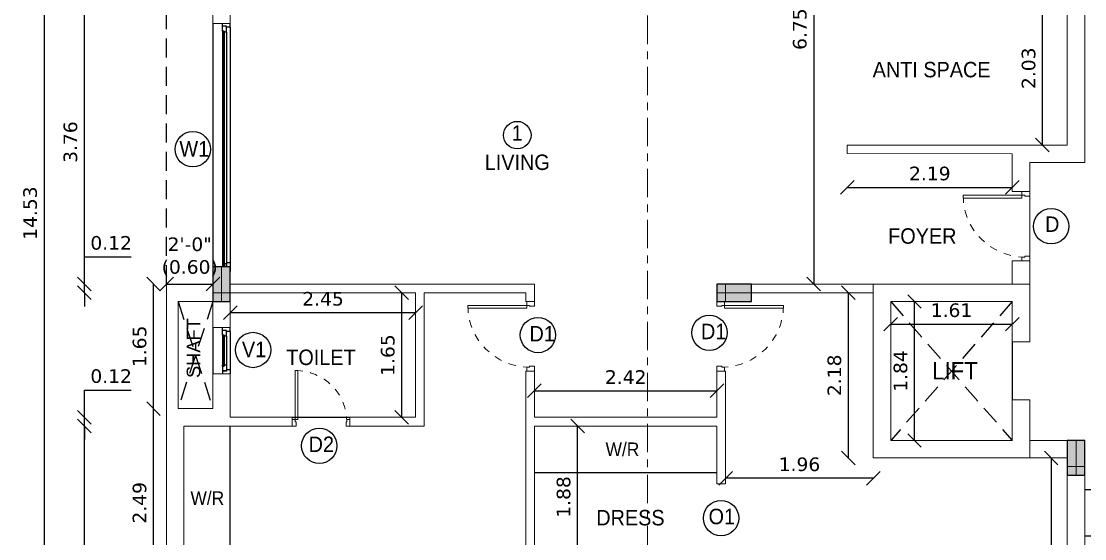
# Model space of a CAD drawing. Header units: metres. Extents: x 927 to 1109, y 805 to 891.
# Drawn here: x 1028.71 to 1042.79, y 828.85 to 835.7 of the extents above; entities that cross this region are included whole.
import ezdxf
from ezdxf.enums import TextEntityAlignment as Align

# ---------------------------------------------------------------- set-up
doc = ezdxf.new("R2010")
doc.units = ezdxf.units.M
doc.header["$MEASUREMENT"] = 0
doc.header["$PDMODE"] = 2
doc.header["$PDSIZE"] = 50
doc.linetypes.add('CENTER', pattern=[2, 1.25, -0.25, 0.25, -0.25])
doc.linetypes.add('HIDDEN', pattern=[0.375, 0.25, -0.125])
doc.layers.get('0').update_dxf_attribs({"lineweight": 0})
doc.layers.get('Defpoints').update_dxf_attribs({"lineweight": 0})
for name, color, linetype in [('ABOVE', 250, 'HIDDEN'), ('col hat', 254, 'Continuous'), ('COLUMN', 2, 'Continuous'), ('F.COL', 5, 'Continuous'), ('I-FURN-SANITARY', 14, 'Continuous'), ('LEVEL', 40, 'Continuous'), ('ROOM TEXT SCH', 7, 'Continuous'), ('STEPS', 250, 'Continuous'), ('WIN TEXT', 7, 'Continuous'), ('window', 252, 'Continuous')]:
    doc.layers.add(name, color=color, linetype=linetype)
for name, color, linetype, lineweight in [('DOOR', 8, 'Continuous', 0), ('ED', 30, 'Continuous', 0), ('ROOM TEXT', 7, 'Continuous', 0), ('SECLINE', 2, 'CENTER', 0), ('wall', 7, 'Continuous', 0)]:
    doc.layers.add(name, color=color, linetype=linetype, lineweight=lineweight)
doc.styles.get("Standard").update_dxf_attribs({"font": 'verdana.ttf', "height": 0.18})
doc.styles.add('UATEXT', font='GOTHIC.TTF')
doc.styles.add('USA TEXT', font='GOTHIC.TTF', dxfattribs={"width": 0.8})
doc.dimstyles.new('ED', dxfattribs={"dimscale": 0, "dimtxt": 0.18, "dimasz": 0.18, "dimexe": 0, "dimexo": 0, "dimgap": 0.09, "dimtad": 1, "dimtoh": 1, "dimzin": 3, "dimdsep": 46, "dimtxsty": 'Standard', "dimblk": 'OBLIQUE', "dimcen": 0.09, "dimse1": 1, "dimse2": 1, "dimclrd": 251, "dimclrt": 30, "dimadec": 0, "dimazin": 0, "dimtfac": 1, "dimtmove": 0, "dimatfit": 3, "dimldrblk": 'ARCHTICK', "dimfxl": 1, "dimtolj": 1, "dimtzin": 0, "dimarcsym": 0})

# ---------------------------------------------------------------- blocks, each defined once
blk = doc.blocks.new('door 3')
at = {"layer": 'DOOR', "color": 252}
for p, q in [((0, 36), (0, 33.54)), ((0, 33.54), (2.5, 33.54)), ((2.5, 34.04), (4, 34.04)), ((2.5, 34.04), (2.5, 33.54)), ((4, 36), (4, 34.04)), ((0, 2.5), (0, 0)), ((0, 2.5), (2.5, 2.5)), ((2.5, 2.5), (2.5, 2)), ((2.5, 2), (4, 2)), ((4, 2), (4, 0))]:
    blk.add_line(p, q, dxfattribs=at)
at = {"layer": 'DOOR'}
blk.add_lwpolyline([(34.54, 2), (4, 2), (4, 3.5), (34.54, 3.5)], close=True, dxfattribs=at)
at = {"layer": 'DOOR', "color": 233, "linetype": 'HIDDEN'}
blk.add_arc((2.5, 2), 32.03, 0, 90, dxfattribs=at)
blk = doc.blocks.new('VEN')
at = {"layer": 'window', "color": 252}
for p, q in [((-4, 10.53), (-4, 12)), ((0, 10), (0, 12)), ((-1.97, 10.53), (-4, 10.53)), ((-2, 10.5), (-4, 10.5)), ((-4, 8.02), (-4, 10.5)), ((-3.23, 8.02), (-4, 8.02)), ((-3.5, 8), (-4, 8)), ((-4, 8), (-4, 7.5)), ((-3.5, 7.5), (-4, 7.5)), ((-3.5, 7.5), (-3.5, 8)), ((-3.23, 8.02), (-3.23, 7.5)), ((-2, 7.5), (-3.23, 7.5)), ((-2, 7.5), (-2, 10.5)), ((-1.97, 10), (-1.97, 10.53)), ((0, 10), (-1.97, 10)), ((0, 10), (0, -10)), ((-3.5, -7.5), (-4, -7.5)), ((-4, -8), (-4, -7.5)), ((-3.5, -8), (-4, -8)), ((-4, -8.02), (-4, -10.5)), ((-3.23, -8.02), (-4, -8.02)), ((-2, -10.5), (-4, -10.5)), ((-4, -10.53), (-4, -12)), ((-1.97, -10.53), (-4, -10.53)), ((-3.5, -7.5), (-3.5, -8)), ((-3.49, -8), (-3.25, -8)), ((-2, -7.5), (-3.23, -7.5)), ((-3.23, -8.02), (-3.23, -7.5)), ((-2, -7.5), (-2, -10.5)), ((0, -10), (-1.97, -10)), ((-1.97, -10), (-1.97, -10.53)), ((0, -10), (0, -12))]:
    blk.add_line(p, q, dxfattribs=at)
at = {"layer": 'window', "color": 250}
for p, q in [((-4, 7.5), (-4, -7.5)), ((-2, 7.5), (-2, -7.5))]:
    blk.add_line(p, q, dxfattribs=at)
at = {"layer": 'window', "color": 4}
for p, q in [((-3.49, 8), (-3.49, -8)), ((-3.49, 8), (-3.25, 8)), ((-3.25, 8), (-3.25, -8))]:
    blk.add_line(p, q, dxfattribs=at)
blk = doc.blocks.new('A$C2E3D07F4')
at = {"layer": 'col hat'}
h = blk.add_hatch(color=256, dxfattribs=at)
h.paths.add_polyline_path([(-4.5, 0), (-9, 0), (-9, -4.5), (-4.5, -4.5)])
h.paths.add_polyline_path([(-4.5, -4.5), (0, -4.5), (0, 0), (-4.5, 0)])
h.paths.add_polyline_path([(-4.5, -18), (0, -18), (0, -4.5), (-4.5, -4.5)])
h.paths.add_polyline_path([(-4.5, -4.5), (-9, -4.5), (-9, -18), (-4.5, -18)])
at = {"layer": 'COLUMN', "linetype": 'ByBlock'}
blk.add_lwpolyline([(0, 0), (-9, 0), (-9, -18), (0, -18)], close=True, dxfattribs=at)
at = {"layer": 'Defpoints', "color": 1}
for p, q in [((-4.5, 0), (-4.5, -18)), ((-9, -4.5), (0, -4.5))]:
    blk.add_line(p, q, dxfattribs=at)
blk = doc.blocks.new('fc')
at = {"layer": 'F.COL'}
h = blk.add_hatch(color=256, dxfattribs=at)
h.paths.add_polyline_path([(-4.5, 9), (-18, 9), (-18, 4.5), (-4.5, 4.5)])
h.paths.add_polyline_path([(-4.5, 4.5), (-18, 4.5), (-18, 0), (-4.5, 0)])
h.paths.add_polyline_path([(0, 4.5), (-4.5, 4.5), (-4.5, 0), (0, 0)])
h.paths.add_polyline_path([(0, 9), (-4.5, 9), (-4.5, 4.5), (0, 4.5)])
at = {"layer": 'Defpoints', "color": 1}
for p, q in [((-4.5, 0), (-4.5, 9)), ((0, 4.5), (-18, 4.5))]:
    blk.add_line(p, q, dxfattribs=at)
at = {"layer": 'F.COL'}
blk.add_lwpolyline([(-18, 9), (-18, 0), (0, 0), (0, 9)], close=True, dxfattribs=at)
blk = doc.blocks.new('_Oblique')
at = {"color": 0, "linetype": 'ByBlock', "lineweight": -2}
blk.add_line((-0.5, -0.5), (0.5, 0.5), dxfattribs=at)
blk = doc.blocks.new('*D227')
at = {"layer": 'Defpoints', "color": 0, "transparency": 16777216}
for p in [(1029.549, 830.343), (1030.867, 830.343), (1031.48, 826.126)]:
    blk.add_point(p, dxfattribs=at)
at = {"layer": 'ED', "color": 251, "lineweight": -2, "transparency": 16777216}
blk.add_line((1029.549, 826.126), (1029.549, 830.343), dxfattribs=at)
at = {"layer": 'ED', "color": 251, "lineweight": -2, "transparency": 16777216, "xscale": 0.18, "yscale": 0.18, "zscale": 0.18}
for p, rotation in [((1029.549, 830.343), 90), ((1029.549, 826.126), 270)]:
    blk.add_blockref('_Oblique', p, dxfattribs=dict(at, rotation=rotation))
at = {"layer": 'ED', "color": 30, "transparency": 16777216, "insert": (1029.367, 828.235), "char_height": 0.18, "attachment_point": 5, "rotation": 90}
blk.add_mtext('\\A1;4.22', dxfattribs=at)
blk = doc.blocks.new('_ArchTick')
at = {"color": 0, "const_width": 0.15}
blk.add_lwpolyline([(-0.5, -0.5), (0.5, 0.5)], dxfattribs=at)
blk = doc.blocks.new('*D228')
at = {"layer": 'Defpoints', "color": 0, "transparency": 16777216}
for p in [(1029.549, 830.458), (1031.48, 830.458), (1030.867, 830.343)]:
    blk.add_point(p, dxfattribs=at)
at = {"layer": 'ED', "color": 251, "lineweight": -2, "transparency": 16777216}
for p, q in [((1029.549, 830.458), (1029.549, 830.818)), ((1029.549, 830.818), (1030.168, 830.818)), ((1029.549, 830.343), (1029.549, 830.458)), ((1029.549, 830.343), (1029.549, 830.163))]:
    blk.add_line(p, q, dxfattribs=at)
at = {"layer": 'ED', "color": 251, "lineweight": -2, "transparency": 16777216, "xscale": 0.18, "yscale": 0.18, "zscale": 0.18}
for p, rotation in [((1029.549, 830.458), 270), ((1029.549, 830.343), 90)]:
    blk.add_blockref('_Oblique', p, dxfattribs=dict(at, rotation=rotation))
at = {"layer": 'ED', "color": 30, "transparency": 16777216, "insert": (1029.903, 831.002), "char_height": 0.18, "attachment_point": 5}
blk.add_mtext('\\A1;0.12', dxfattribs=at)
blk = doc.blocks.new('*D229')
at = {"layer": 'Defpoints', "color": 0, "transparency": 16777216}
for p in [(1029.549, 832.221), (1031.48, 832.221), (1031.48, 832.106)]:
    blk.add_point(p, dxfattribs=at)
at = {"layer": 'ED', "color": 251, "lineweight": -2, "transparency": 16777216}
for p, q in [((1029.549, 832.221), (1029.549, 832.581)), ((1029.549, 832.581), (1030.168, 832.581)), ((1029.549, 832.106), (1029.549, 832.221)), ((1029.549, 832.106), (1029.549, 831.926))]:
    blk.add_line(p, q, dxfattribs=at)
at = {"layer": 'ED', "color": 251, "lineweight": -2, "transparency": 16777216, "xscale": 0.18, "yscale": 0.18, "zscale": 0.18}
for p, rotation in [((1029.549, 832.221), 270), ((1029.549, 832.106), 90)]:
    blk.add_blockref('_Oblique', p, dxfattribs=dict(at, rotation=rotation))
at = {"layer": 'ED', "color": 30, "transparency": 16777216, "insert": (1029.903, 832.765), "char_height": 0.18, "attachment_point": 5}
blk.add_mtext('\\A1;0.12', dxfattribs=at)
blk = doc.blocks.new('*D230')
at = {"layer": 'Defpoints', "color": 0, "transparency": 16777216}
for p in [(1029.549, 835.978), (1030.637, 835.978), (1031.48, 832.221)]:
    blk.add_point(p, dxfattribs=at)
at = {"layer": 'ED', "color": 251, "lineweight": -2, "transparency": 16777216}
blk.add_line((1029.549, 832.221), (1029.549, 835.978), dxfattribs=at)
at = {"layer": 'ED', "color": 251, "lineweight": -2, "transparency": 16777216, "xscale": 0.18, "yscale": 0.18, "zscale": 0.18}
for p, rotation in [((1029.549, 835.978), 90), ((1029.549, 832.221), 270)]:
    blk.add_blockref('_Oblique', p, dxfattribs=dict(at, rotation=rotation))
at = {"layer": 'ED', "color": 30, "transparency": 16777216, "insert": (1029.365, 834.1), "char_height": 0.18, "attachment_point": 5, "rotation": 90}
blk.add_mtext('\\A1;3.76', dxfattribs=at)
blk = doc.blocks.new('*D183')
at = {"layer": 'Defpoints', "color": 0, "transparency": 16777216}
for p in [(1029.741, 840.425), (1029.016, 825.896), (1029.741, 825.896)]:
    blk.add_point(p, dxfattribs=at)
at = {"layer": 'ED', "color": 251, "lineweight": -2, "transparency": 16777216}
blk.add_line((1029.016, 840.425), (1029.016, 825.896), dxfattribs=at)
at = {"layer": 'ED', "color": 251, "lineweight": -2, "transparency": 16777216, "xscale": 0.18, "yscale": 0.18, "zscale": 0.18}
for p, rotation in [((1029.016, 840.425), 90), ((1029.016, 825.896), 270)]:
    blk.add_blockref('_Oblique', p, dxfattribs=dict(at, rotation=rotation))
at = {"layer": 'ED', "color": 30, "transparency": 16777216, "insert": (1028.832, 833.16), "char_height": 0.18, "attachment_point": 5, "rotation": 90}
blk.add_mtext('\\A1;14.53', dxfattribs=at)
blk = doc.blocks.new('*D234')
at = {"layer": 'Defpoints', "color": 0, "transparency": 16777216}
for p in [(1030.464, 830.573), (1030.789, 830.573), (1030.637, 828.081)]:
    blk.add_point(p, dxfattribs=at)
at = {"layer": 'ED', "color": 251, "lineweight": -2, "transparency": 16777216}
blk.add_line((1030.464, 828.081), (1030.464, 830.573), dxfattribs=at)
at = {"layer": 'ED', "color": 251, "lineweight": -2, "transparency": 16777216, "xscale": 0.18, "yscale": 0.18, "zscale": 0.18}
for p, rotation in [((1030.464, 830.573), 90), ((1030.464, 828.081), 270)]:
    blk.add_blockref('_Oblique', p, dxfattribs=dict(at, rotation=rotation))
at = {"layer": 'ED', "color": 30, "transparency": 16777216, "insert": (1030.28, 829.327), "char_height": 0.18, "attachment_point": 5, "rotation": 90}
blk.add_mtext('\\A1;2.49', dxfattribs=at)
blk = doc.blocks.new('*D235')
at = {"layer": 'Defpoints', "color": 0, "transparency": 16777216}
for p in [(1030.464, 832.221), (1030.637, 832.221), (1030.789, 830.573)]:
    blk.add_point(p, dxfattribs=at)
at = {"layer": 'ED', "color": 251, "lineweight": -2, "transparency": 16777216}
blk.add_line((1030.464, 830.573), (1030.464, 832.221), dxfattribs=at)
at = {"layer": 'ED', "color": 251, "lineweight": -2, "transparency": 16777216, "xscale": 0.18, "yscale": 0.18, "zscale": 0.18}
for p, rotation in [((1030.464, 832.221), 90), ((1030.464, 830.573), 270)]:
    blk.add_blockref('_Oblique', p, dxfattribs=dict(at, rotation=rotation))
at = {"layer": 'ED', "color": 30, "transparency": 16777216, "insert": (1030.28, 831.397), "char_height": 0.18, "attachment_point": 5, "rotation": 90}
blk.add_mtext('\\A1;1.65', dxfattribs=at)
blk = doc.blocks.new('*D184')
at = {"layer": 'Defpoints', "color": 0, "transparency": 16777216}
for p in [(1033.749, 832.106), (1033.933, 832.106), (1033.933, 830.458)]:
    blk.add_point(p, dxfattribs=at)
at = {"layer": 'ED', "color": 251, "lineweight": -2, "transparency": 16777216}
blk.add_line((1033.749, 830.458), (1033.749, 832.106), dxfattribs=at)
at = {"layer": 'ED', "color": 251, "lineweight": -2, "transparency": 16777216, "xscale": 0.18, "yscale": 0.18, "zscale": 0.18}
for p, rotation in [((1033.749, 832.106), 90), ((1033.749, 830.458), 270)]:
    blk.add_blockref('_Oblique', p, dxfattribs=dict(at, rotation=rotation))
at = {"layer": 'ED', "color": 30, "transparency": 16777216, "insert": (1033.565, 831.282), "char_height": 0.18, "attachment_point": 5, "rotation": 90}
blk.add_mtext('\\A1;1.65', dxfattribs=at)
blk = doc.blocks.new('*D236')
at = {"layer": 'Defpoints', "color": 0, "transparency": 16777216}
for p in [(1030.637, 832.221), (1031.25, 832.221), (1031.25, 832.221)]:
    blk.add_point(p, dxfattribs=at)
at = {"layer": 'ED', "color": 251, "lineweight": -2, "transparency": 16777216}
blk.add_line((1030.637, 832.221), (1031.25, 832.221), dxfattribs=at)
at = {"layer": 'ED', "color": 251, "lineweight": -2, "transparency": 16777216, "xscale": 0.18, "yscale": 0.18, "zscale": 0.18, "rotation": 180}
blk.add_blockref('_Oblique', (1030.637, 832.221), dxfattribs=at)
at = {"layer": 'ED', "color": 251, "lineweight": -2, "transparency": 16777216, "xscale": 0.18, "yscale": 0.18, "zscale": 0.18}
blk.add_blockref('_Oblique', (1031.25, 832.221), dxfattribs=at)
at = {"layer": 'ED', "color": 30, "transparency": 16777216, "insert": (1030.943, 832.582), "char_height": 0.18, "attachment_point": 5}
blk.add_mtext('\\A1;2\'-0"\\P(0.60)', dxfattribs=at)
blk = doc.blocks.new('*D240')
at = {"layer": 'Defpoints', "color": 0, "transparency": 16777216}
for p in [(1042.229, 836.093), (1042.558, 836.093), (1042.558, 834.061)]:
    blk.add_point(p, dxfattribs=at)
at = {"layer": 'ED', "color": 251, "lineweight": -2, "transparency": 16777216}
blk.add_line((1042.229, 834.061), (1042.229, 836.093), dxfattribs=at)
at = {"layer": 'ED', "color": 251, "lineweight": -2, "transparency": 16777216, "xscale": 0.18, "yscale": 0.18, "zscale": 0.18}
for p, rotation in [((1042.229, 836.093), 90), ((1042.229, 834.061), 270)]:
    blk.add_blockref('_Oblique', p, dxfattribs=dict(at, rotation=rotation))
at = {"layer": 'ED', "color": 30, "transparency": 16777216, "insert": (1042.046, 835.077), "char_height": 0.18, "attachment_point": 5, "rotation": 90}
blk.add_mtext('\\A1;2.03', dxfattribs=at)
blk = doc.blocks.new('*D258')
at = {"layer": 'Defpoints', "color": 0, "transparency": 16777216}
for p in [(1039.76, 838.968), (1039.202, 832.221), (1039.76, 832.221)]:
    blk.add_point(p, dxfattribs=at)
at = {"layer": 'ED', "color": 251, "lineweight": -2, "transparency": 16777216}
blk.add_line((1039.202, 838.968), (1039.202, 832.221), dxfattribs=at)
at = {"layer": 'ED', "color": 251, "lineweight": -2, "transparency": 16777216, "xscale": 0.18, "yscale": 0.18, "zscale": 0.18}
for p, rotation in [((1039.202, 838.968), 90), ((1039.202, 832.221), 270)]:
    blk.add_blockref('_Oblique', p, dxfattribs=dict(at, rotation=rotation))
at = {"layer": 'ED', "color": 30, "transparency": 16777216, "insert": (1039.018, 835.595), "char_height": 0.18, "attachment_point": 5, "rotation": 90}
blk.add_mtext('\\A1;6.75', dxfattribs=at)
blk = doc.blocks.new('*D259')
at = {"layer": 'Defpoints', "color": 0, "transparency": 16777216}
for p in [(1039.645, 833.947), (1041.83, 833.946), (1041.83, 833.5)]:
    blk.add_point(p, dxfattribs=at)
at = {"layer": 'ED', "color": 251, "lineweight": -2, "transparency": 16777216}
blk.add_line((1039.645, 833.5), (1041.83, 833.5), dxfattribs=at)
at = {"layer": 'ED', "color": 251, "lineweight": -2, "transparency": 16777216, "xscale": 0.18, "yscale": 0.18, "zscale": 0.18, "rotation": 180}
blk.add_blockref('_Oblique', (1039.645, 833.5), dxfattribs=at)
at = {"layer": 'ED', "color": 251, "lineweight": -2, "transparency": 16777216, "xscale": 0.18, "yscale": 0.18, "zscale": 0.18}
blk.add_blockref('_Oblique', (1041.83, 833.5), dxfattribs=at)
at = {"layer": 'ED', "color": 30, "transparency": 16777216, "insert": (1040.738, 833.683), "char_height": 0.18, "attachment_point": 5}
blk.add_mtext('\\A1;2.19', dxfattribs=at)
blk = doc.blocks.new('*D190')
at = {"layer": 'Defpoints', "color": 0, "transparency": 16777216}
for p in [(1040.143, 831.991), (1040.535, 831.991), (1040.143, 830.151)]:
    blk.add_point(p, dxfattribs=at)
at = {"layer": 'ED', "color": 251, "lineweight": -2, "transparency": 16777216}
blk.add_line((1040.535, 830.151), (1040.535, 831.991), dxfattribs=at)
at = {"layer": 'ED', "color": 251, "lineweight": -2, "transparency": 16777216, "xscale": 0.18, "yscale": 0.18, "zscale": 0.18}
for p, rotation in [((1040.535, 831.991), 90), ((1040.535, 830.151), 270)]:
    blk.add_blockref('_Oblique', p, dxfattribs=dict(at, rotation=rotation))
at = {"layer": 'ED', "color": 30, "transparency": 16777216, "insert": (1040.351, 831.071), "char_height": 0.18, "attachment_point": 5, "rotation": 90}
blk.add_mtext('\\A1;1.84', dxfattribs=at)
blk = doc.blocks.new('*D191')
at = {"layer": 'Defpoints', "color": 0, "transparency": 16777216}
for p in [(1040.22, 832.043), (1041.83, 832.043), (1041.83, 831.691)]:
    blk.add_point(p, dxfattribs=at)
at = {"layer": 'ED', "color": 251, "lineweight": -2, "transparency": 16777216}
blk.add_line((1040.22, 831.691), (1041.83, 831.691), dxfattribs=at)
at = {"layer": 'ED', "color": 251, "lineweight": -2, "transparency": 16777216, "xscale": 0.18, "yscale": 0.18, "zscale": 0.18, "rotation": 180}
blk.add_blockref('_Oblique', (1040.22, 831.691), dxfattribs=at)
at = {"layer": 'ED', "color": 251, "lineweight": -2, "transparency": 16777216, "xscale": 0.18, "yscale": 0.18, "zscale": 0.18}
blk.add_blockref('_Oblique', (1041.83, 831.691), dxfattribs=at)
at = {"layer": 'ED', "color": 30, "transparency": 16777216, "insert": (1041.025, 831.874), "char_height": 0.18, "attachment_point": 5}
blk.add_mtext('\\A1;1.61', dxfattribs=at)
blk = doc.blocks.new('*D261')
at = {"layer": 'Defpoints', "color": 0, "transparency": 16777216}
for p in [(1035.505, 830.343), (1036.076, 830.343), (1035.505, 828.465)]:
    blk.add_point(p, dxfattribs=at)
at = {"layer": 'ED', "color": 251, "lineweight": -2, "transparency": 16777216}
blk.add_line((1036.076, 828.465), (1036.076, 830.343), dxfattribs=at)
at = {"layer": 'ED', "color": 251, "lineweight": -2, "transparency": 16777216, "xscale": 0.18, "yscale": 0.18, "zscale": 0.18}
for p, rotation in [((1036.076, 830.343), 90), ((1036.076, 828.465), 270)]:
    blk.add_blockref('_Oblique', p, dxfattribs=dict(at, rotation=rotation))
at = {"layer": 'ED', "color": 30, "transparency": 16777216, "insert": (1035.892, 829.404), "char_height": 0.18, "attachment_point": 5, "rotation": 90}
blk.add_mtext('\\A1;1.88', dxfattribs=at)
blk = doc.blocks.new('*D192')
at = {"layer": 'Defpoints', "color": 0, "transparency": 16777216}
for p in [(1037.92, 830.809), (1035.505, 830.598), (1037.92, 830.598)]:
    blk.add_point(p, dxfattribs=at)
at = {"layer": 'ED', "color": 251, "lineweight": -2, "transparency": 16777216}
blk.add_line((1035.505, 830.809), (1037.92, 830.809), dxfattribs=at)
at = {"layer": 'ED', "color": 251, "lineweight": -2, "transparency": 16777216, "xscale": 0.18, "yscale": 0.18, "zscale": 0.18, "rotation": 180}
blk.add_blockref('_Oblique', (1035.505, 830.809), dxfattribs=at)
at = {"layer": 'ED', "color": 251, "lineweight": -2, "transparency": 16777216, "xscale": 0.18, "yscale": 0.18, "zscale": 0.18}
blk.add_blockref('_Oblique', (1037.92, 830.809), dxfattribs=at)
at = {"layer": 'ED', "color": 30, "transparency": 16777216, "insert": (1036.713, 830.991), "char_height": 0.18, "attachment_point": 5}
blk.add_mtext('\\A1;2.42', dxfattribs=at)
blk = doc.blocks.new('*D193')
at = {"layer": 'Defpoints', "color": 0, "transparency": 16777216}
for p in [(1031.48, 832.221), (1033.933, 832.221), (1031.48, 831.842)]:
    blk.add_point(p, dxfattribs=at)
at = {"layer": 'ED', "color": 251, "lineweight": -2, "transparency": 16777216}
blk.add_line((1033.933, 831.842), (1031.48, 831.842), dxfattribs=at)
at = {"layer": 'ED', "color": 251, "lineweight": -2, "transparency": 16777216, "xscale": 0.18, "yscale": 0.18, "zscale": 0.18, "rotation": 180}
blk.add_blockref('_Oblique', (1031.48, 831.842), dxfattribs=at)
at = {"layer": 'ED', "color": 251, "lineweight": -2, "transparency": 16777216, "xscale": 0.18, "yscale": 0.18, "zscale": 0.18}
blk.add_blockref('_Oblique', (1033.933, 831.842), dxfattribs=at)
at = {"layer": 'ED', "color": 30, "transparency": 16777216, "insert": (1032.707, 832.025), "char_height": 0.18, "attachment_point": 5}
blk.add_mtext('\\A1;2.45', dxfattribs=at)
blk = doc.blocks.new('*D195')
at = {"layer": 'Defpoints', "color": 0, "transparency": 16777216}
for p in [(1043.279, 840.195), (1043.479, 840.195), (1042.558, 834.061)]:
    blk.add_point(p, dxfattribs=at)
at = {"layer": 'ED', "color": 251, "lineweight": -2, "transparency": 16777216}
blk.add_line((1043.279, 834.061), (1043.279, 840.195), dxfattribs=at)
at = {"layer": 'ED', "color": 251, "lineweight": -2, "transparency": 16777216, "xscale": 0.18, "yscale": 0.18, "zscale": 0.18}
for p, rotation in [((1043.279, 840.195), 90), ((1043.279, 834.061), 270)]:
    blk.add_blockref('_Oblique', p, dxfattribs=dict(at, rotation=rotation))
at = {"layer": 'ED', "color": 30, "transparency": 16777216, "insert": (1043.095, 837.128), "char_height": 0.18, "attachment_point": 5, "rotation": 90}
blk.add_mtext('\\A1;6.13', dxfattribs=at)
blk = doc.blocks.new('*D283')
at = {"layer": 'Defpoints', "color": 0, "transparency": 16777216}
for p in [(1042.558, 829.921), (1042.344, 826.126), (1042.376, 826.126)]:
    blk.add_point(p, dxfattribs=at)
at = {"layer": 'ED', "color": 251, "lineweight": -2, "transparency": 16777216}
blk.add_line((1042.344, 829.921), (1042.344, 826.126), dxfattribs=at)
at = {"layer": 'ED', "color": 251, "lineweight": -2, "transparency": 16777216, "xscale": 0.18, "yscale": 0.18, "zscale": 0.18}
for p, rotation in [((1042.344, 829.921), 90), ((1042.344, 826.126), 270)]:
    blk.add_blockref('_Oblique', p, dxfattribs=dict(at, rotation=rotation))
at = {"layer": 'ED', "color": 30, "transparency": 16777216, "insert": (1042.159, 828.024), "char_height": 0.18, "attachment_point": 5, "rotation": 90}
blk.add_mtext('\\A1;3.80', dxfattribs=at)
blk = doc.blocks.new('*D199')
at = {"layer": 'Defpoints', "color": 0, "transparency": 16777216}
for p in [(1039.66, 832.106), (1039.837, 832.106), (1039.837, 829.921)]:
    blk.add_point(p, dxfattribs=at)
at = {"layer": 'ED', "color": 251, "lineweight": -2, "transparency": 16777216}
blk.add_line((1039.66, 829.921), (1039.66, 832.106), dxfattribs=at)
at = {"layer": 'ED', "color": 251, "lineweight": -2, "transparency": 16777216, "xscale": 0.18, "yscale": 0.18, "zscale": 0.18}
for p, rotation in [((1039.66, 832.106), 90), ((1039.66, 829.921), 270)]:
    blk.add_blockref('_Oblique', p, dxfattribs=dict(at, rotation=rotation))
at = {"layer": 'ED', "color": 30, "transparency": 16777216, "insert": (1039.476, 831.014), "char_height": 0.18, "attachment_point": 5, "rotation": 90}
blk.add_mtext('\\A1;2.18', dxfattribs=at)
blk = doc.blocks.new('*D200')
at = {"layer": 'Defpoints', "color": 0, "transparency": 16777216}
for p in [(1038.035, 829.921), (1039.99, 829.921), (1038.035, 829.651)]:
    blk.add_point(p, dxfattribs=at)
at = {"layer": 'ED', "color": 251, "lineweight": -2, "transparency": 16777216}
blk.add_line((1039.99, 829.651), (1038.035, 829.651), dxfattribs=at)
at = {"layer": 'ED', "color": 251, "lineweight": -2, "transparency": 16777216, "xscale": 0.18, "yscale": 0.18, "zscale": 0.18, "rotation": 180}
blk.add_blockref('_Oblique', (1038.035, 829.651), dxfattribs=at)
at = {"layer": 'ED', "color": 251, "lineweight": -2, "transparency": 16777216, "xscale": 0.18, "yscale": 0.18, "zscale": 0.18}
blk.add_blockref('_Oblique', (1039.99, 829.651), dxfattribs=at)
at = {"layer": 'ED', "color": 30, "transparency": 16777216, "insert": (1039.013, 829.835), "char_height": 0.18, "attachment_point": 5}
blk.add_mtext('\\A1;1.96', dxfattribs=at)

msp = doc.modelspace()

# ---------------------------------------------------------------- linework, layer by layer
at = {"layer": 'ABOVE'}
for p, q in [((1030.637, 832.221), (1030.637, 835.978)), ((1030.789, 831.991), (1031.25, 830.573)), ((1031.25, 831.991), (1030.789, 830.573)), ((1040.22, 831.991), (1041.83, 830.151)), ((1041.83, 831.991), (1040.22, 830.151))]:
    msp.add_line(p, q, dxfattribs=at)
at = {"layer": 'DOOR'}
msp.add_line((1042.06, 832.528), (1042.06, 833.448), dxfattribs=at)
at = {"layer": 'I-FURN-SANITARY'}
msp.add_line((1035.505, 829.729), (1037.92, 829.729), dxfattribs=at)
at = {"layer": 'LEVEL', "color": 56}
for p, q in [((1032.298, 830.458), (1033.064, 830.458)), ((1031.48, 828.311), (1031.48, 830.343))]:
    msp.add_line(p, q, dxfattribs=at)
at = {"layer": 'ROOM TEXT SCH', "color": 7}
msp.add_circle((1035.278, 834.192), 0.182, dxfattribs=at)
at = {"layer": 'SECLINE', "linetype": 'CENTER', "ltscale": 0.3}
msp.add_line((1037.003, 823.923), (1037.003, 841.829), dxfattribs=at)
at = {"layer": 'STEPS'}
for p, q in [((1041.83, 831.455), (1041.83, 830.688)), ((1043.887, 829.499), (1042.788, 829.499)), ((1043.887, 828.886), (1042.788, 828.886))]:
    msp.add_line(p, q, dxfattribs=at)
at = {"layer": 'wall', "color": 1}
for p, q in [((1042.788, 840.195), (1042.788, 833.831)), ((1042.558, 836.093), (1042.558, 834.061)), ((1031.25, 835.978), (1031.25, 835.671)), ((1031.48, 835.978), (1031.48, 835.671)), ((1031.25, 835.671), (1031.48, 835.671)), ((1039.645, 833.947), (1039.645, 834.061)), ((1039.645, 834.061), (1042.558, 834.061)), ((1041.83, 833.946), (1039.645, 833.947)), ((1041.83, 833.946), (1041.83, 833.448)), ((1042.788, 833.831), (1042.06, 833.831)), ((1042.06, 833.831), (1042.06, 833.448)), ((1042.06, 833.448), (1041.83, 833.448)), ((1042.06, 832.528), (1041.83, 832.528)), ((1041.83, 832.528), (1041.83, 832.221)), ((1042.06, 832.528), (1042.06, 832.221)), ((1031.25, 832.451), (1031.48, 832.451)), ((1031.25, 832.221), (1031.25, 832.451)), ((1031.48, 832.221), (1031.48, 832.451)), ((1031.25, 832.221), (1030.637, 832.221)), ((1030.637, 828.081), (1030.637, 832.221)), ((1035.505, 832.221), (1031.48, 832.221)), ((1033.933, 832.106), (1031.48, 832.106)), ((1031.48, 831.647), (1031.48, 832.106)), ((1033.933, 830.458), (1033.933, 832.106)), ((1035.39, 832.106), (1034.048, 832.106)), ((1034.048, 830.343), (1034.048, 832.106)), ((1035.39, 831.991), (1035.39, 832.106)), ((1035.505, 831.991), (1035.505, 832.221)), ((1035.505, 831.991), (1035.505, 832.221)), ((1037.92, 831.991), (1037.92, 832.221)), ((1039.99, 832.221), (1037.92, 832.221)), ((1039.99, 832.106), (1037.92, 832.106)), ((1038.035, 831.991), (1038.035, 832.106)), ((1039.99, 832.221), (1042.06, 832.221)), ((1039.99, 832.221), (1039.99, 829.921)), ((1042.06, 832.221), (1042.06, 831.455)), ((1031.25, 831.991), (1030.789, 831.991)), ((1030.789, 830.573), (1030.789, 831.991)), ((1031.25, 831.647), (1031.25, 831.991)), ((1035.505, 831.991), (1035.39, 831.991)), ((1037.92, 831.991), (1038.035, 831.991)), ((1040.22, 831.991), (1041.83, 831.991)), ((1040.22, 831.991), (1040.22, 830.151)), ((1041.83, 831.991), (1041.83, 831.455)), ((1031.48, 831.647), (1031.25, 831.647)), ((1041.83, 831.455), (1042.06, 831.455)), ((1031.25, 830.573), (1031.25, 831.033)), ((1031.48, 831.033), (1031.25, 831.033)), ((1031.48, 830.458), (1031.48, 831.033)), ((1035.39, 831.071), (1035.39, 825.513)), ((1035.39, 831.071), (1035.505, 831.071)), ((1035.505, 830.458), (1035.505, 831.071)), ((1037.92, 830.458), (1037.92, 831.071)), ((1037.92, 831.071), (1038.035, 831.071)), ((1038.035, 829.576), (1038.035, 831.071)), ((1041.83, 830.688), (1041.83, 830.151)), ((1041.83, 830.688), (1042.06, 830.688)), ((1042.06, 830.688), (1042.06, 829.921)), ((1030.789, 830.573), (1031.25, 830.573)), ((1032.298, 830.458), (1031.48, 830.458)), ((1032.298, 830.458), (1032.298, 830.343)), ((1033.933, 830.458), (1033.064, 830.458)), ((1033.064, 830.458), (1033.064, 830.343)), ((1037.92, 830.458), (1035.505, 830.458)), ((1030.867, 828.311), (1030.867, 830.343)), ((1030.867, 830.343), (1032.298, 830.343)), ((1033.064, 830.343), (1034.048, 830.343)), ((1035.505, 828.465), (1035.505, 830.343)), ((1037.92, 830.343), (1035.505, 830.343)), ((1037.92, 830.343), (1037.92, 829.576)), ((1041.83, 830.151), (1040.22, 830.151)), ((1042.788, 830.151), (1042.06, 830.151)), ((1042.06, 829.921), (1039.99, 829.921)), ((1042.558, 829.921), (1042.06, 829.921)), ((1042.788, 825.896), (1042.788, 829.921)), ((1038.035, 829.576), (1037.92, 829.576)), ((1042.558, 826.356), (1042.558, 829.691))]:
    msp.add_line(p, q, dxfattribs=at)
at = {"layer": 'WIN TEXT', "color": 8}
for centre in [(1030.984, 834.005), (1042.344, 832.986), (1035.552, 831.547), (1037.821, 831.577), (1031.782, 831.349), (1032.658, 830.081), (1037.975, 829.124)]:
    msp.add_circle(centre, 0.234, dxfattribs=at)
at = {"layer": 'window', "color": 252}
for p, q in [((1031.25, 835.671), (1031.25, 832.336)), ((1031.378, 835.634), (1031.378, 835.671)), ((1031.43, 835.634), (1031.378, 835.634)), ((1031.429, 835.633), (1031.378, 835.633)), ((1031.378, 835.57), (1031.378, 835.633)), ((1031.429, 835.556), (1031.429, 835.633)), ((1031.43, 835.62), (1031.43, 835.634)), ((1031.48, 835.62), (1031.43, 835.62)), ((1031.48, 835.62), (1031.48, 835.671)), ((1031.48, 835.62), (1031.48, 832.387)), ((1031.397, 835.57), (1031.378, 835.57)), ((1031.391, 835.569), (1031.378, 835.569)), ((1031.378, 835.569), (1031.378, 835.556)), ((1031.391, 835.556), (1031.378, 835.556)), ((1031.391, 835.556), (1031.391, 835.569)), ((1031.397, 835.57), (1031.397, 835.556)), ((1031.429, 835.556), (1031.397, 835.556)), ((1031.378, 832.553), (1031.378, 832.49)), ((1031.391, 832.553), (1031.378, 832.553)), ((1031.397, 832.553), (1031.378, 832.553)), ((1031.378, 832.553), (1031.378, 832.451)), ((1031.391, 832.451), (1031.391, 832.553)), ((1031.391, 832.553), (1031.397, 832.553)), ((1031.397, 832.553), (1031.397, 832.451)), ((1031.429, 832.49), (1031.378, 832.49)), ((1031.378, 832.489), (1031.378, 832.451)), ((1031.43, 832.489), (1031.378, 832.489)), ((1031.391, 832.451), (1031.378, 832.451)), ((1031.429, 832.451), (1031.397, 832.451)), ((1031.429, 832.451), (1031.429, 832.49)), ((1031.48, 832.502), (1031.43, 832.502)), ((1031.43, 832.502), (1031.43, 832.489)), ((1031.48, 832.502), (1031.48, 832.451)), ((1031.25, 831.647), (1031.25, 831.033))]:
    msp.add_line(p, q, dxfattribs=at)
at = {"layer": 'window', "color": 250}
for p, q in [((1031.378, 835.556), (1031.378, 832.451)), ((1031.429, 835.556), (1031.429, 832.451))]:
    msp.add_line(p, q, dxfattribs=at)
at = {"layer": 'window', "color": 4}
for p, q in [((1031.391, 835.569), (1031.391, 832.553)), ((1031.391, 835.569), (1031.397, 835.569)), ((1031.397, 835.569), (1031.397, 832.553))]:
    msp.add_line(p, q, dxfattribs=at)

# ---------------------------------------------------------------- block references
at = {"layer": 'COLUMN', "linetype": 'ByBlock', "xscale": 0.0255555555555556, "yscale": 0.0255555555555556, "zscale": 0.0255555555555556, "rotation": 180}
msp.add_blockref('A$C2E3D07F4', (1042.558, 829.691), dxfattribs=at)
at = {"layer": 'DOOR'}
for p, xscale, yscale, zscale, rotation in [((1042.06, 833.448), 0.0255555555555556, 0.0255555555555556, 0.0255555555555556, 180), ((1035.505, 831.991), 0.0255555555555556, 0.0255555555555556, 0.0255555555555556, 180), ((1037.92, 831.991), -0.0255555555555556, 0.0255555555555556, 0.0255555555555556, 180), ((1032.298, 830.343), -0.0212962963073288, 0.0212962963073288, 0.0212962963074528, 270)]:
    msp.add_blockref('door 3', p, dxfattribs=dict(at, xscale=xscale, yscale=yscale, zscale=zscale, rotation=rotation))
at = {"layer": 'F.COL', "xscale": 0.0255555555555556, "yscale": 0.0255555555555556, "zscale": 0.0255555555555556}
for p, rotation in [((1031.25, 831.991), 270), ((1037.92, 832.222), 180)]:
    msp.add_blockref('fc', p, dxfattribs=dict(at, rotation=rotation))
at = {"layer": 'window', "color": 14, "xscale": 0.0255555555555556, "yscale": 0.0255555555555556, "zscale": 0.0255555555555556}
msp.add_blockref('VEN', (1031.48, 831.34), dxfattribs=at)

# ---------------------------------------------------------------- texts
at = {"layer": 'ROOM TEXT', "style": 'UATEXT'}
msp.add_text('SHAFT', height=0.18, rotation=90, dxfattribs=at).set_placement((1031.083, 830.979))
at = {"layer": 'ROOM TEXT SCH', "color": 7, "style": 'USA TEXT', "width": 0.96}
for s, height, p in [('ANTI SPACE', 0.2044, (1040.762, 834.957)), ('1', 0.204, (1035.278, 834.118)), ('LIVING', 0.2044, (1035.278, 833.731)), ('FOYER', 0.2044, (1040.639, 832.755)), ('TOILET', 0.2044, (1032.68, 831.15)), ('LIFT', 0.23, (1041.071, 830.959)), ('DRESS', 0.2044, (1036.776, 829.028))]:
    msp.add_text(s, height=height, dxfattribs=at).set_placement(p, align=Align.CENTER)
for s, height, p in [('W1', 0.2044, (1030.807, 833.909)), ('D', 0.204, (1042.264, 832.912)), ('D1', 0.2044, (1037.71, 831.492)), ('D1', 0.2044, (1035.44, 831.462)), ('V1', 0.2044, (1031.634, 831.254)), ('D2', 0.2044, (1032.517, 829.999)), ('W/R', 0.1789, (1036.447, 829.946)), ('W/R', 0.1789, (1030.953, 829.3)), ('O1', 0.2044, (1037.81, 829.044))]:
    msp.add_text(s, height=height, dxfattribs=at).set_placement(p)

# ---------------------------------------------------------------- dimensions: what is measured, and where the dimension line sits
at = {"layer": 'ED'}
for base, p1, p2, picture, middle in [((1029.016, 825.896), (1029.741, 840.425), (1029.741, 825.896), '*D183', (1028.832, 833.16)), ((1043.279, 840.195), (1042.558, 834.061), (1043.479, 840.195), '*D195', (1043.095, 837.128)), ((1039.202, 832.221), (1039.76, 838.968), (1039.76, 832.221), '*D258', (1039.018, 835.595)), ((1042.229, 836.093), (1042.558, 834.061), (1042.558, 836.093), '*D240', (1042.046, 835.077)), ((1029.549, 835.978), (1031.48, 832.221), (1030.637, 835.978), '*D230', (1029.365, 834.1)), ((1029.54866191, 832.221268087), (1031.480054235, 832.106268087), (1031.480054235, 832.221268087), '*D229', (1029.903463791, 832.765015569)), ((1030.464, 832.221), (1030.789, 830.573), (1030.637, 832.221), '*D235', (1030.28, 831.397)), ((1033.749, 832.106), (1033.933, 830.458), (1033.933, 832.106), '*D184', (1033.565, 831.282)), ((1039.6603, 832.1063), (1039.8367, 829.9214), (1039.8367, 832.1063), '*D199', (1039.4762, 831.0138)), ((1040.535, 831.991), (1040.143, 830.151), (1040.143, 831.991), '*D190', (1040.351, 831.071)), ((1029.54866191, 830.457789548), (1030.866720902, 830.342789548), (1031.480054235, 830.457789548), '*D228', (1029.903463791, 831.00153703)), ((1030.464, 830.573), (1030.637, 828.081), (1030.789, 830.573), '*D234', (1030.28, 829.327)), ((1029.549, 830.343), (1031.48, 826.126), (1030.867, 830.343), '*D227', (1029.367, 828.235)), ((1036.076, 830.343), (1035.505, 828.465), (1035.505, 830.343), '*D261', (1035.892, 829.404)), ((1042.3436, 826.1263), (1042.5584, 829.9214), (1042.3763, 826.1263), '*D283', (1042.1595, 828.0238))]:
    dim = msp.add_linear_dim(base=base, p1=p1, p2=p2, angle=90, dimstyle='ED', override={"dimscale": 1, "dimpost": '\\X'}, dxfattribs=at)
    dim.commit()
    dim.dimension.update_dxf_attribs({"geometry": picture, "text_midpoint": middle})
for base, p1, p2, picture, middle in [((1041.830054235, 833.499654279), (1039.645054235, 833.946848208), (1041.830054235, 833.946413293), '*D259', (1040.737554235, 833.683280874)), ((1031.48, 831.842), (1033.933, 832.221), (1031.48, 832.221), '*D193', (1032.707, 832.025)), ((1041.83, 831.691), (1040.22, 832.043), (1041.83, 832.043), '*D191', (1041.025, 831.874)), ((1037.920054235, 830.808995367), (1035.505054235, 830.598345104), (1037.920054235, 830.598345104), '*D192', (1036.712554235, 830.990869107)), ((1038.035054235, 829.650866478), (1039.990054236, 829.921413293), (1038.035054235, 829.921413293), '*D200', (1039.012554235, 829.834553516))]:
    dim = msp.add_linear_dim(base=base, p1=p1, p2=p2, dimstyle='ED', override={"dimscale": 1, "dimpost": '\\X'}, dxfattribs=at)
    dim.commit()
    dim.dimension.update_dxf_attribs({"geometry": picture, "text_midpoint": middle})
dim = msp.add_linear_dim(base=(1031.25, 832.221), p1=(1030.637, 832.221), p2=(1031.25, 832.221), text='2\'-0"\\P(0.60)', dimstyle='ED', override={"dimscale": 1, "dimpost": '\\X'}, dxfattribs=at)
dim.commit()
dim.dimension.update_dxf_attribs({"geometry": '*D236', "text_midpoint": (1030.943, 832.221), "dimtype": 160})

doc.saveas('drawing.dxf')
